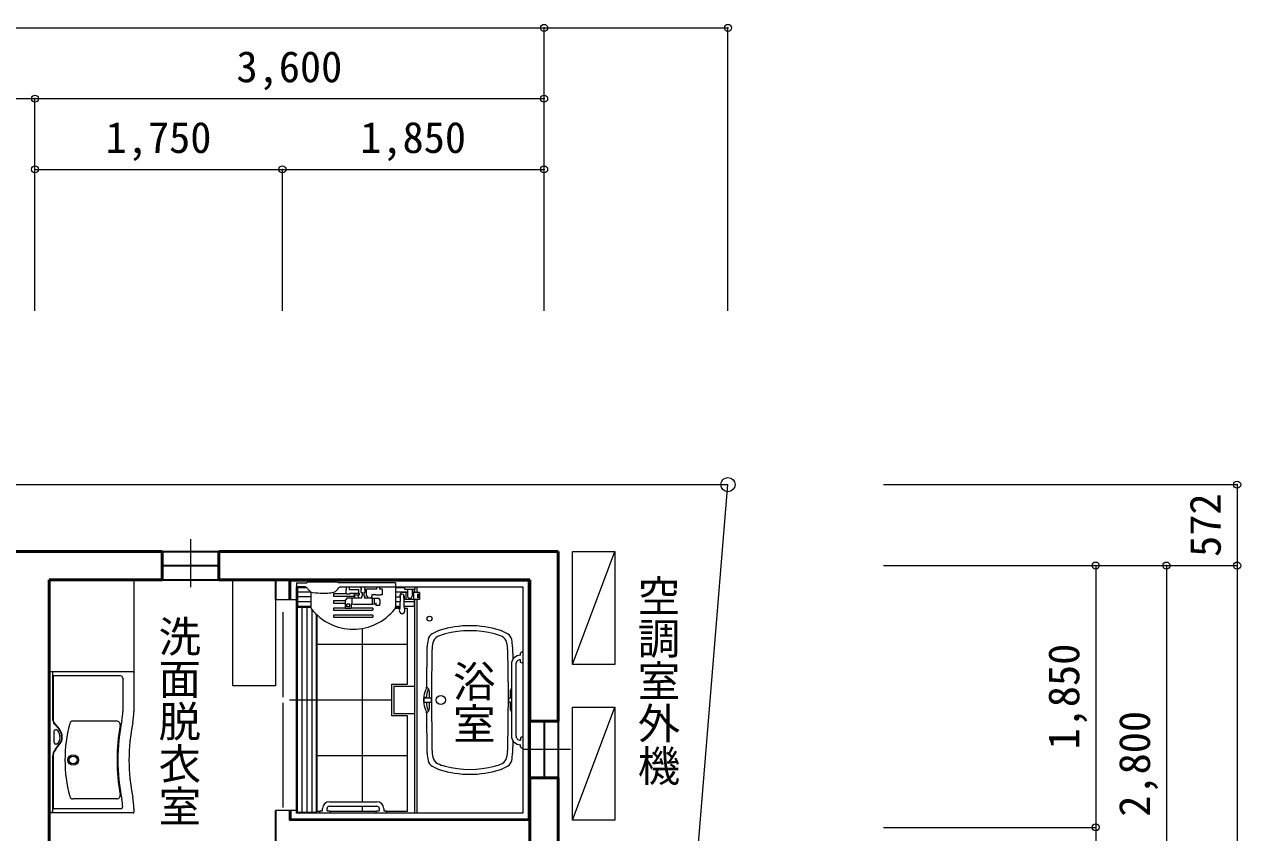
# Model space of a CAD drawing. Units: millimetres, scale not verified. Extents: x 1950 to 57850, y 1000 to 41000.
# Drawn here: x 16825 to 25425, y 15062 to 20775 of the extents above; entities that cross this region are included whole.
import ezdxf
from ezdxf.enums import TextEntityAlignment as Align

# ---------------------------------------------------------------- set-up
doc = ezdxf.new("R2010")
doc.units = ezdxf.units.MM
doc.header["$LTSCALE"] = 100
doc.header["$PDMODE"] = 32
doc.header["$PDSIZE"] = 50
doc.linetypes.add('DASHED', pattern=[7.5, 6, -1.5])
for name, color, linetype, lineweight in [('仕上', 2, 'Continuous', 35), ('家具２', 7, 'Continuous', 18), ('寸法', 4, 'Continuous', 9), ('建具', 2, 'Continuous', 35), ('敷地形状', 7, 'Continuous', 18), ('躯体', 6, 'Continuous', 50)]:
    doc.layers.add(name, color=color, linetype=linetype, lineweight=lineweight)
doc.layers.add('文字', color=7, linetype='Continuous')
doc.styles.add('@ＭＳ ゴシック', font='')
doc.styles.add('ＭＳ ゴシック', font='')
doc.styles.get('@ＭＳ ゴシック').set_extended_font_data('@MS Gothic')
doc.styles.get('ＭＳ ゴシック').set_extended_font_data('MS Gothic')

msp = doc.modelspace()

# ---------------------------------------------------------------- linework, layer by layer
at = {"layer": '仕上'}
for p, q in [((18600, 16850), (18600, 16710)), ((18700, 16710), (18700, 16850)), ((18600, 15220), (18600, 15000)), ((18700, 15220), (18700, 15150)), ((20400, 15150), (18700, 15150))]:
    msp.add_line(p, q, dxfattribs=at)
at = {"layer": '家具２', "color": 4, "lineweight": 9}
for p, q in [((20700, 16250), (20700, 17050)), ((20700, 17050), (21000, 17050)), ((20700, 16250), (21000, 17050)), ((21000, 17050), (21000, 16250)), ((21000, 16250), (20700, 16250)), ((20700, 15150), (20700, 15950)), ((20700, 15950), (21000, 15950)), ((20700, 15150), (21000, 15950)), ((21000, 15950), (21000, 15150)), ((21000, 15150), (20700, 15150))]:
    msp.add_line(p, q, dxfattribs=at)
at = {"layer": '家具２'}
for p, q in [((17000, 16850), (17000, 15202)), ((17600, 16850), (17000, 16850)), ((17600, 16850), (17600, 15919.2)), ((18300, 16100), (18300, 16850)), ((18300, 16850), (18600, 16850)), ((18600, 16850), (18600, 16100)), ((20390, 16840), (18710, 16840)), ((18710, 16710), (18710, 16840)), ((18750, 16829), (18822.7, 16829)), ((18750, 16829), (18750, 16800)), ((18750, 15200), (18750, 16800)), ((18809.5, 16800), (18750, 16800)), ((18757.3, 16794.6), (18757.3, 16661.4)), ((18757.3, 16794.6), (18821.8, 16794.6)), ((18827.6, 16787.5), (18829.5, 16784.4)), ((18836.1, 16835), (19033.9, 16835)), ((19042.3, 16787.5), (19040.5, 16784.4)), ((19450, 16829), (19047.3, 16829)), ((19060.4, 16800), (20350, 16800)), ((19104, 16778), (19098, 16778)), ((19098, 16778), (19098, 16754)), ((19104, 16778), (19104, 16800)), ((19124, 16778), (19124, 16800)), ((19190, 16778), (19124, 16778)), ((19190, 16754), (19190, 16778)), ((19205, 16789.5), (19205, 16800)), ((19205, 16789.5), (19209.5, 16789.5)), ((19209.5, 16784), (19207.5, 16784)), ((19207.5, 16759.5), (19207.5, 16784)), ((19209.5, 16784), (19209.5, 16789.5)), ((19235, 16789.5), (19230.5, 16789.5)), ((19230.5, 16789.5), (19230.5, 16784)), ((19232.5, 16784), (19230.5, 16784)), ((19232.5, 16784), (19232.5, 16759.5)), ((19235, 16789.5), (19235, 16800)), ((19245, 16734), (19245, 16783)), ((19316, 16783), (19245, 16783)), ((19316, 16800), (19316, 16783)), ((19336, 16800), (19336, 16783)), ((19356, 16783), (19336, 16783)), ((19357, 16746), (19357, 16782)), ((19450, 16829), (19450, 16800)), ((19450, 16800), (19450, 16658.5)), ((19450, 16794.6), (19512.5, 16794.6)), ((19512.5, 16800), (19512.5, 16783)), ((19512.5, 16783), (19534, 16783)), ((19534, 16783), (19534, 16759)), ((19534, 16783), (19566, 16783)), ((19566, 16783), (19566, 16759)), ((19566, 16783), (19587.5, 16783)), ((19582.3, 16783), (19582.3, 16759)), ((19586, 16759), (19586, 16783)), ((19587.5, 16783), (19587.5, 16800)), ((19600, 16800), (19600, 16759)), ((20350, 16800), (20350, 15200)), ((20390, 15160), (20390, 16840)), ((18600, 16710), (18750, 16710)), ((18850, 16763), (18757.3, 16763)), ((18850, 16728), (18757.3, 16728)), ((18850, 16693), (18757.3, 16693)), ((18850, 16764.9), (18850, 16658.5)), ((18930, 16755), (18935, 16755)), ((18935, 16755), (18940, 16755)), ((19010, 16750), (19010, 16735)), ((19102, 16750), (19010, 16750)), ((19010, 16735), (19161.5, 16735)), ((19010, 16700), (19010, 16685)), ((19094.5, 16700), (19010, 16700)), ((19010, 16685), (19094.5, 16685)), ((19104.5, 16719.5), (19094.5, 16704)), ((19094.5, 16704), (19094.5, 16647.2)), ((19098, 16754), (19102, 16754)), ((19102, 16747.5), (19102, 16754)), ((19126, 16747.5), (19102, 16747.5)), ((19210, 16719.5), (19104.5, 16719.5)), ((19126, 16754), (19190, 16754)), ((19126, 16754), (19126, 16747.5)), ((19139.5, 16719.1), (19139.5, 16677.2)), ((19158, 16740.5), (19158, 16754)), ((19192, 16740.5), (19158, 16740.5)), ((19160, 16726), (19160, 16719.5)), ((19161.5, 16726), (19160, 16726)), ((19161.5, 16726), (19161.5, 16740.5)), ((19188.5, 16726), (19188.5, 16740.5)), ((19190, 16726), (19188.5, 16726)), ((19192, 16754), (19190, 16754)), ((19190, 16719.5), (19190, 16726)), ((19192, 16754), (19192, 16740.5)), ((19207.5, 16759.5), (19214, 16759.5)), ((19210, 16734), (19210, 16719.5)), ((19210, 16734), (19214, 16734)), ((19214, 16759.5), (19214, 16739.4)), ((19214, 16739.4), (19214, 16734)), ((19226, 16759.5), (19232.5, 16759.5)), ((19226, 16759.5), (19226, 16734)), ((19226, 16734), (19230, 16734)), ((19230, 16734), (19230, 16719.5)), ((19287.5, 16719.5), (19230, 16719.5)), ((19251.5, 16734), (19245, 16734)), ((19250, 16726), (19250, 16719.5)), ((19251.5, 16726), (19250, 16726)), ((19251.5, 16734), (19251.5, 16726)), ((19285, 16735), (19278.5, 16735)), ((19278.5, 16735), (19278.5, 16726)), ((19280, 16726), (19278.5, 16726)), ((19280, 16719.5), (19280, 16726)), ((19285, 16735), (19285, 16745)), ((19285, 16745), (19310, 16745)), ((19287.5, 16719.5), (19330.4, 16719.5)), ((19287.5, 16675.5), (19287.5, 16719.5)), ((19298.5, 16719.1), (19298.5, 16677)), ((19311, 16743), (19311, 16744)), ((19340, 16742), (19312, 16742)), ((19313.5, 16668.5), (19313.5, 16686.2)), ((19341.2, 16704.5), (19332.1, 16718.6)), ((19341, 16743), (19341, 16744)), ((19341.5, 16698.5), (19341.5, 16703.4)), ((19342, 16745), (19356, 16745)), ((19534, 16763), (19450, 16763)), ((19450, 16728), (19480.5, 16728)), ((19481.5, 16693), (19450, 16693)), ((19489, 16759), (19479, 16739)), ((19479, 16739), (19479, 16730.7)), ((19479, 16730.7), (19482.6, 16723.9)), ((19482.6, 16723.9), (19480.3, 16662.5)), ((19482.7, 16724.5), (19482.6, 16723.9)), ((19483.1, 16738.6), (19482.7, 16724.5)), ((19524, 16759), (19489, 16759)), ((19509.3, 16724.5), (19508.9, 16738.6)), ((19509.8, 16712.6), (19509.3, 16724.5)), ((19509.7, 16735.7), (19510.9, 16724.4)), ((19511.7, 16662.5), (19509.8, 16712.6)), ((19582.3, 16693), (19510.5, 16693)), ((19510.9, 16724.4), (19511.1, 16714.1)), ((19511.1, 16714.1), (19511.2, 16711)), ((19619, 16711), (19511.2, 16711)), ((19511.2, 16711), (19511.2, 16711)), ((19524, 16711), (19524, 16759)), ((19534, 16759), (19524, 16759)), ((19534, 16759), (19534, 16735)), ((19582.3, 16763), (19566, 16763)), ((19576, 16759), (19566, 16759)), ((19566, 16759), (19566, 16735)), ((19576, 16759), (19576, 16711)), ((19619, 16759), (19576, 16759)), ((19582.3, 16711), (19582.3, 16661.4)), ((19586, 15200), (19586, 16711)), ((19600, 16711), (19600, 15200)), ((19612.5, 16748), (19605, 16748)), ((19605, 16748), (19605, 16722)), ((19612.5, 16722), (19605, 16722)), ((19612.5, 16748), (19612.5, 16722)), ((19619, 16759), (19619, 16711)), ((18750, 16655), (18850.2, 16655)), ((18755.4, 15207.3), (18755.4, 16655)), ((18850, 16661.4), (18757.3, 16661.4)), ((18787, 16655), (18787, 15207.3)), ((18822, 16655), (18822, 15207.3)), ((18857, 16640.9), (18857, 15207.3)), ((18888.6, 16606.1), (18888.6, 15207.3)), ((18894, 16601), (18894, 15215)), ((19094.5, 16650), (19010, 16650)), ((19010, 16650), (19010, 16635)), ((19010, 16635), (19290, 16635)), ((19010, 16600), (19010, 16585)), ((19290, 16600), (19010, 16600)), ((19136.5, 16647.2), (19094.5, 16647.2)), ((19125.9, 16677.2), (19105.1, 16677.2)), ((19105.1, 16657.9), (19105.1, 16677.2)), ((19125.9, 16657.9), (19105.1, 16657.9)), ((19125.9, 16657.9), (19125.9, 16677.2)), ((19136.5, 16677.2), (19136.5, 16647.2)), ((19139.5, 16677.2), (19136.5, 16677.2)), ((19290, 16650), (19136.5, 16650)), ((19152.5, 16675.5), (19139.5, 16677.2)), ((19287.5, 16675.5), (19152.5, 16675.5)), ((19298.5, 16677), (19287.5, 16675.5)), ((19290, 16650), (19290, 16635)), ((19290, 16600), (19290, 16585)), ((19313.5, 16677), (19298.5, 16677)), ((19337, 16668.5), (19313.5, 16668.5)), ((19479.6, 16646), (19446.6, 16646)), ((19449.7, 16655), (19480, 16655)), ((19480.2, 16661.4), (19450, 16661.4)), ((19480.3, 16662.5), (19479.6, 16646.5)), ((19512.3, 16646.5), (19511.7, 16662.5)), ((19582.3, 16661.4), (19511.8, 16661.4)), ((19534, 16646), (19512.4, 16646)), ((19534, 16325), (19534, 16646)), ((19534, 16325), (19534, 16646)), ((19010, 16585), (19290, 16585)), ((19214, 16505.5), (19214, 15281)), ((19534, 16392.5), (18894, 16392.5)), ((19670.2, 16090), (19673.5, 16375.2)), ((19705.1, 16050), (19708.2, 16356.4)), ((20241.8, 16356.4), (20244.9, 16050)), ((20276.5, 16375.2), (20278, 16284.7)), ((19534, 16111.5), (19534, 16325)), ((19534, 16111.5), (19534, 16325)), ((20332.9, 16284), (20333, 16284)), ((20333, 16316), (20333, 16331.5)), ((20333, 16268.5), (20333, 16284)), ((20350, 16337.5), (20339, 16337.5)), ((20350, 16262.5), (20339, 16262.5)), ((17595, 16200), (17000, 16200)), ((17025, 16200), (17025, 15863.2)), ((17506, 16170), (17033, 16170)), ((20269, 16250), (20269, 15750)), ((20301, 16250), (20301, 15750)), ((17028, 16165), (17028, 15863.2)), ((17521, 16155), (17521, 15919.2)), ((18600, 16100), (18300, 16100)), ((19424, 16000), (19424, 16111.5)), ((19424, 16111.5), (19534, 16111.5)), ((19437, 16098.5), (19586, 16098.5)), ((19437, 16098.5), (19437, 15901.5)), ((19670.2, 16090), (19678.5, 16083)), ((19424, 16000), (18700, 16000)), ((19424, 15888.5), (19424, 16000)), ((19650, 16018.2), (19650, 15981.8)), ((19667.5, 16018.2), (19650, 16018.2)), ((19650, 16015), (19702, 16015)), ((19650, 15985), (19650, 16015)), ((19667.5, 16018.2), (19667.5, 16021.3)), ((19667.5, 16015), (19667.5, 16018.2)), ((19689.2, 16015), (19689.3, 16059.9)), ((19702, 16015), (19702, 15985)), ((19708.2, 15643.6), (19705.1, 16050)), ((20244.9, 16050), (20241.8, 15643.6)), ((20248, 16015), (20248, 15985)), ((20248, 16015), (20269, 16015)), ((20260.2, 16059.7), (20260.2, 16015)), ((18656.2, 15240), (18656.2, 15980)), ((19650, 15985), (19702, 15985)), ((19667.5, 15981.8), (19650, 15981.8)), ((19667.5, 15980.7), (19667.5, 15985)), ((19667.5, 15978.7), (19667.5, 15980.7)), ((19678.5, 15917), (19670.2, 15910)), ((19673.5, 15624.8), (19670.2, 15910)), ((19689.3, 15940.1), (19689.2, 15985)), ((20248, 15985), (20269, 15985)), ((20260.2, 15985), (20260.2, 15940.3)), ((17037.9, 15829.7), (17069, 15795.3)), ((17040.1, 15831.7), (17071.2, 15797.3)), ((17478.4, 15851), (17170.1, 15851)), ((19534, 15888.5), (19424, 15888.5)), ((19586, 15901.5), (19437, 15901.5)), ((19534, 15675), (19534, 15888.5)), ((17035, 15699), (17035, 15779)), ((17053.7, 15789), (17045, 15789)), ((17044.4, 15653.5), (17076.8, 15694.4)), ((17050.7, 15689), (17045, 15689)), ((17046.8, 15651.7), (17079.2, 15692.6)), ((19534, 15215), (19534, 15675)), ((20278, 15715.3), (20276.5, 15624.8)), ((20333, 15731.5), (20333, 15716)), ((20333, 15668.5), (20333, 15684)), ((20350, 15737.5), (20339, 15737.5)), ((20339, 15662.5), (20350, 15662.5)), ((17025, 15597.7), (17025, 15554.3)), ((17028, 15597.7), (17028, 15237)), ((18894, 15607.5), (19534, 15607.5)), ((17025, 15554.3), (17025, 15208)), ((17505.7, 15232), (17033, 15232)), ((17478.4, 15301), (17170.1, 15301)), ((17600, 15232.8), (17600, 15207)), ((18934, 15217), (18934, 15233)), ((18966, 15217), (18966, 15233)), ((18982, 15281), (19150, 15281)), ((18982, 15249), (19318, 15249)), ((19150, 15281), (19318, 15281)), ((19214, 15249), (19214, 15215)), ((19334, 15233), (19334, 15217)), ((19366, 15233), (19366, 15217)), ((17022, 15205), (17000, 15205)), ((17595, 15202), (17000, 15202)), ((18750, 15220), (18600, 15220)), ((18710, 15160), (18710, 15220)), ((18710, 15220), (18710, 15160)), ((18710, 15160), (20390, 15160)), ((20350, 15200), (18750, 15200)), ((18755.4, 15207.3), (18888.6, 15207.3)), ((18894, 15215), (18914, 15215)), ((18912.5, 15211), (18912.5, 15200)), ((18918.5, 15217), (18934, 15217)), ((18966, 15217), (18981.5, 15217)), ((18986, 15215), (19314, 15215)), ((18987.5, 15211), (18987.5, 15200)), ((19312.5, 15200), (19312.5, 15211)), ((19318.5, 15217), (19334, 15217)), ((19366, 15217), (19381.5, 15217)), ((19386, 15215), (19534, 15215)), ((19387.5, 15200), (19387.5, 15211))]:
    msp.add_line(p, q, dxfattribs=at)
at = {"layer": '家具２', "linetype": 'DASHED'}
msp.add_line((18656.2, 16020), (18656.2, 16710), dxfattribs=at)
at = {"layer": '家具２'}
for centre, radius in [((19690, 16575), 17.5), ((19770, 16000), 32.5), ((17170.3, 15576), 37.5), ((17170.3, 15576.1), 27.5)]:
    msp.add_circle(centre, radius, dxfattribs=at)
for centre, radius, start, end in [((18806, 16775), 25, 30.01837, 81.9594), ((18836.1, 16817), 18, 90, 138.1897), ((18872.7, 16809.4), 50, 210.01837, 261.99364), ((18995.5, 16811.9), 52.8, 276.59532, 328.57057), ((19033.9, 16817), 18, 41.81032, 90), ((19064, 16775), 25, 98.20088, 149.98164), ((19356, 16782), 1, 0, 90), ((18935.2, 17251.9), 496.9, 261.96884, 269.97522), ((18935, 17255), 500, 270, 277.64775), ((18935, 17255), 500, 272.42168, 273.57611), ((18935, 17255), 500, 275.42642, 276.58565), ((19310, 16744), 1, 0, 90), ((19312, 16743), 1, 180, 270), ((19330.4, 16717.5), 2, 32.82855, 90), ((19227, 16698.5), 114.5, 345.00281, 0), ((19340, 16743), 1, 270, 0), ((19342, 16744), 1, 90, 180), ((19339.5, 16703.4), 2, 0, 32.82855), ((19356, 16746), 1, 270, 0), ((19496, 16734.2), 13.8, 6.10097, 173.90395), ((19506.9, 16708.5), 5, 29.87177, 54.95938), ((19550, 16735), 16, 180, 0), ((18875, 16658.5), 25, 180, 218.21321), ((19150, 16875), 375, 218.21321, 321.7868), ((19425, 16658.5), 25, 321.7868, 0), ((19496, 16630.5), 20, 155.26065, 24.74364), ((19459.7, 16647.2), 20, 335.26065, 357.78123), ((19532.3, 16647.2), 20, 182.21878, 204.74364), ((19975, 15825), 700, 72.61876, 107.38126), ((19973.5, 16369.6), 300, 168.84644, 178.92506), ((19738, 16416), 60, 119.31555, 168.84644), ((19855.5, 16206.7), 300, 107.38126, 119.31555), ((19772, 16394), 60, 115.50238, 169.69456), ((19875.3, 16177.4), 300, 104.42847, 115.50238), ((19975, 15790), 700, 75.57155, 104.42847), ((20074.7, 16177.4), 300, 64.49763, 75.57155), ((20094.5, 16206.7), 300, 60.68446, 72.61876), ((20178, 16394), 60, 10.30545, 64.49763), ((20212, 16416), 60, 11.15358, 60.68446), ((19976.5, 16369.6), 300, 1.07495, 11.15358), ((20008.1, 16351.1), 300, 169.69456, 178.97891), ((19941.9, 16351.1), 300, 1.0211, 10.30545), ((20333, 16252), 64, 89.97203, 180), ((20332.9, 16252), 32, 90.11203, 183.58344), ((20339, 16331.5), 6, 90, 180), ((20339, 16268.5), 6, 180, 270), ((17033, 16165), 5, 90, 180), ((17506, 16155), 15, 0, 90), ((17595, 16195), 5, 0, 90), ((20333, 16252), 64, 180, 181.7908), ((19848.8, 16000), 200, 155.07253, 172.51863), ((19640.2, 16096.9), 30, 335.07253, 359.72272), ((19659.3, 16060), 30, 37.42548, 50.17137), ((19710, 16018.2), 60, 172.51863, 180), ((19727.5, 16021.3), 60, 170.02988, 180), ((19848.8, 16000), 183.2, 154.72049, 170.02988), ((19659.3, 16060), 30, 359.82838, 37.42548), ((20290.2, 16059.8), 30, 134.87601, 180.17097), ((20101.2, 16000), 183.2, 23.64481, 25.36609), ((17200, 15919.2), 321, 348.35339, 0), ((17200, 15919.2), 400, 348.35339, 0), ((19710, 15981.8), 60, 180, 187.48138), ((19848.8, 16000), 200, 187.48138, 204.92749), ((19640.2, 15903.1), 30, 0.2773, 24.92749), ((19727.5, 15978.7), 60, 180, 189.97014), ((19848.8, 16000), 183.2, 189.97014, 205.27953), ((19659.3, 15940), 30, 309.82864, 322.57454), ((19659.3, 15940), 30, 322.57454, 0.17163), ((20290.2, 15940.2), 30, 179.82904, 225.12401), ((20101.2, 16000), 183.2, 334.63393, 336.35521), ((17075, 15863.2), 50, 180, 222.10526), ((17075, 15863.2), 47, 180, 222.10526), ((18112.5, 15576), 1000, 165.14284, 194.85719), ((17170.1, 15826), 25, 90, 165.14307), ((17478.4, 15826), 25, 349.77979, 89.99989), ((18865, 15576), 1379, 168.35352, 191.6465), ((18865, 15576), 1300, 168.35353, 191.6465), ((17045, 15779), 10, 90, 180), ((17053.7, 15779), 10, 35.23439, 90), ((16990, 15734), 88, 0, 35.23436), ((16990, 15734), 100, 0, 37.82642), ((16990, 15734), 103, 0, 37.82669), ((18865, 15576), 1384, 169.77985, 190.22014), ((20333, 15748), 64, 178.20921, 180), ((20333, 15748), 64, 180, 270.02798), ((20332.9, 15748), 32, 176.41658, 180), ((20332.9, 15748), 32, 180, 270.11203), ((17115, 15597.7), 90, 141.61972, 179.99995), ((17045, 15699), 10, 180, 270), ((17050.7, 15699), 10, 270, 307.30209), ((17024, 15734), 54, 307.30219, 0), ((17024, 15734), 66, 323.15848, 0), ((17024, 15734), 69, 323.1248, 0), ((20339, 15731.5), 6, 90, 180), ((20339, 15668.5), 6, 180, 270), ((17115, 15597.7), 87, 141.61963, 181.69463), ((19973.5, 15630.4), 300, 181.07495, 191.15358), ((19738, 15584), 60, 191.15358, 240.68446), ((20008.1, 15648.9), 300, 181.0211, 190.30545), ((19772, 15606), 60, 190.30545, 244.49763), ((20178, 15606), 60, 295.50238, 349.69456), ((19941.9, 15648.9), 300, 349.69456, 358.97891), ((20212, 15584), 60, 299.31555, 348.84644), ((19976.5, 15630.4), 300, 348.84644, 358.92506), ((19855.5, 15793.3), 300, 240.68446, 252.61876), ((19875.3, 15822.6), 300, 244.49763, 255.57155), ((19975, 16175), 700, 252.61876, 287.38126), ((19975, 16210), 700, 255.57155, 284.42847), ((20074.7, 15822.6), 300, 284.42847, 295.50238), ((20094.5, 15793.3), 300, 287.38126, 299.31555), ((17170.1, 15326), 25, 194.8584, 270), ((17478.4, 15326), 25, 270, 10.2202), ((17200, 15232.8), 400, 0, 11.64645), ((17033, 15237), 5, 180, 270), ((17505.7, 15247), 15, 270, 2.65659), ((17200, 15232.8), 321, 2.65669, 11.64644), ((18982, 15233), 48, 90, 180), ((18982, 15233), 16, 90, 180), ((19318, 15233), 48, 0, 90), ((19318, 15233), 16, 0, 90), ((17022, 15208), 3, 270, 0), ((17595, 15207), 5, 270, 0), ((18918.5, 15211), 6, 90, 180), ((18981.5, 15211), 6, 0, 90), ((19318.5, 15211), 6, 90, 180), ((19381.5, 15211), 6, 0, 90)]:
    msp.add_arc(centre, radius, start, end, dxfattribs=at)
at = {"layer": '寸法'}
for p, q in [((9073, 20750), (21800, 20750)), ((20500, 18750), (20500, 20750)), ((21800, 18750), (21800, 20750)), ((9700, 20250), (20500, 20250)), ((16900, 18750), (16900, 20250)), ((16900, 19750), (20500, 19750)), ((18650, 18750), (18650, 19750)), ((22900, 17522), (25400, 17522)), ((25400, 17522), (25400, 8824.2)), ((22900, 16950), (25400, 16950)), ((24400, 16950), (24400, 14150)), ((24900, 16950), (24900, 9750)), ((22900, 15100), (24400, 15100))]:
    msp.add_line(p, q, dxfattribs=at)
for p in [(20500, 20750), (21800, 20750), (16900, 20250), (20500, 20250), (16900, 19750), (18650, 19750), (20500, 19750), (25400, 17522), (24400, 16950), (24900, 16950), (25400, 16950), (24400, 15100)]:
    msp.add_point(p, dxfattribs=at)
at = {"layer": '建具', "color": 4, "lineweight": 9}
for p, q in [((18000, 17137.7), (18000, 16797.4)), ((20687.7, 15650), (20347.4, 15650))]:
    msp.add_line(p, q, dxfattribs=at)
at = {"layer": '建具', "color": 3}
for p, q in [((17800, 17050), (18200, 17050)), ((17800, 16850), (18200, 16850)), ((20400, 15850), (20400, 15450)), ((20600, 15850), (20600, 15450))]:
    msp.add_line(p, q, dxfattribs=at)
at = {"layer": '建具'}
for p, q in [((17800, 16950), (18200, 16950)), ((20500, 15850), (20500, 15450))]:
    msp.add_line(p, q, dxfattribs=at)
at = {"layer": '敷地形状'}
for p in [(9073, 17522), (21087, 8824.2)]:
    msp.add_line(p, (21800, 17522), dxfattribs=at)
msp.add_circle((21800, 17522), 50, dxfattribs=at)
at = {"layer": '躯体'}
for p, q in [((15600, 17050), (17800, 17050)), ((17800, 17050), (17800, 16850)), ((18200, 17050), (18200, 16850)), ((18200, 17050), (20600, 17050)), ((20600, 17050), (20600, 15850)), ((17000, 14050), (17000, 16850)), ((17000, 16850), (17800, 16850)), ((18200, 16850), (20400, 16850)), ((20400, 15850), (20400, 16850)), ((20600, 15850), (20400, 15850)), ((20600, 15450), (20400, 15450)), ((20400, 15450), (20400, 14850)), ((20600, 15450), (20600, 14850))]:
    msp.add_line(p, q, dxfattribs=at)

# ---------------------------------------------------------------- texts
at = {"layer": '家具２', "style": '@ＭＳ ゴシック'}
msp.add_text('浴室', height=219.9, rotation=270, dxfattribs=at).set_placement((19826.7, 16284.1), align=Align.BOTTOM_LEFT)
at = {"layer": '寸法', "color": 7, "style": 'ＭＳ ゴシック'}
for s, p in [('3,600', (18325, 20300)), ('1,750', (17400, 19800)), ('1,850', (19200, 19800))]:
    msp.add_text(s, height=219.9, dxfattribs=at).set_placement(p, align=Align.BOTTOM_LEFT)
for s, p in [('572', (25350, 17011)), ('1,850', (24350, 15650)), ('2,800', (24850, 15175))]:
    msp.add_text(s, height=219.9, rotation=90, dxfattribs=at).set_placement(p, align=Align.BOTTOM_LEFT)
at = {"layer": '文字', "style": '@ＭＳ ゴシック'}
for s, p in [('空調室外機', (21132.1, 16887.2)), ('洗面脱衣室', (17744.4, 16601.2))]:
    msp.add_text(s, height=219.9, rotation=270, dxfattribs=at).set_placement(p, align=Align.BOTTOM_LEFT)

doc.saveas('drawing.dxf')
